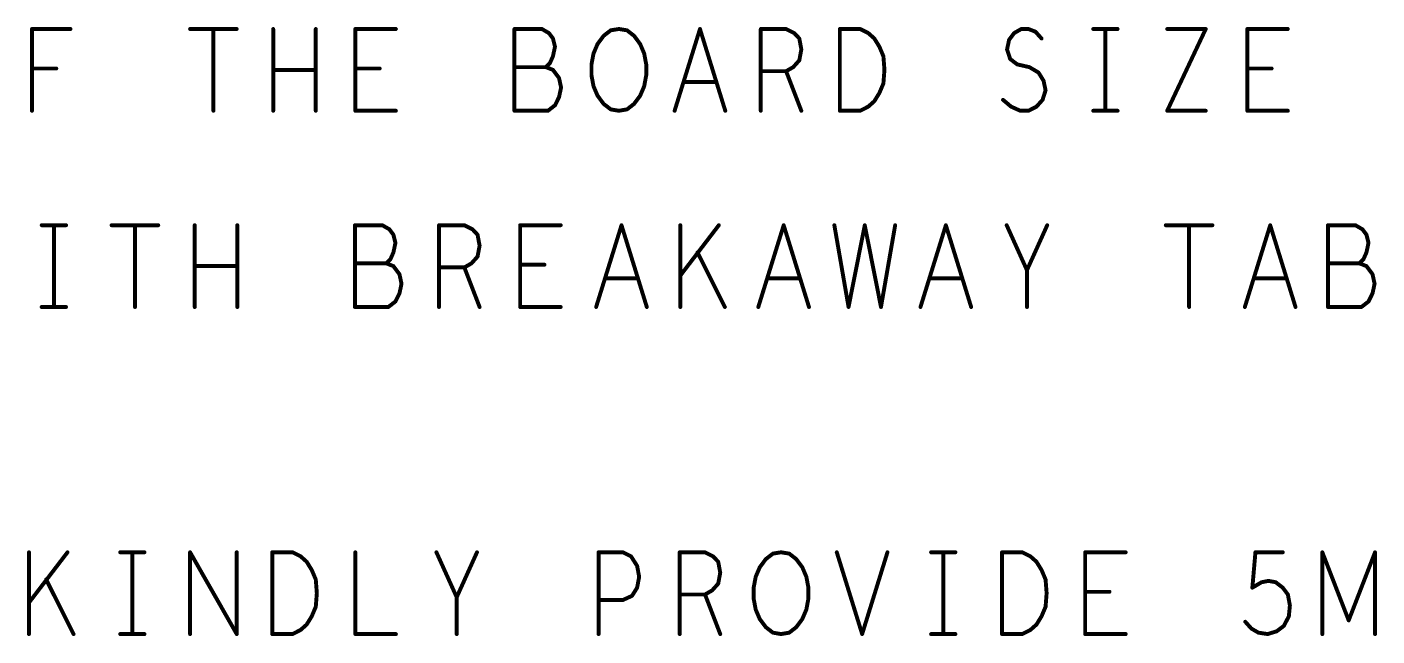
# Model space of a CAD drawing. Extents: x -18 to 16.1, y -6.6 to 15.5.
# Drawn here: x -15.821 to -13.756, y 6.925 to 7.856 of the extents above; entities that cross this region are included whole.
import ezdxf

# ---------------------------------------------------------------- set-up
doc = ezdxf.new("R2010")
doc.units = 0
doc.layers.get('0').update_dxf_attribs({"linetype": 'CONTINUOUS'})
doc.layers.add('FAB', color=13, linetype='CONTINUOUS')

# ---------------------------------------------------------------- blocks, each defined once
blk = doc.blocks.new('ROUND_1')
at = {"const_width": 0.003}
blk.add_lwpolyline([(-0.0015, 0, 1), (0.0015, 0, 1)], format="xyb", close=True, dxfattribs=at)

msp = doc.modelspace()

# ---------------------------------------------------------------- linework, layer by layer
at = {"layer": 'FAB', "const_width": 0.006}
for points in [[(-15.8129, 7.7277), (-15.8129, 7.8527)], [(-15.8129, 7.8527), (-15.754, 7.8527)], [(-15.5711, 7.8527), (-15.4998, 7.8527)], [(-15.5354, 7.8527), (-15.5354, 7.7277)], [(-15.444, 7.7277), (-15.444, 7.8527)], [(-15.3789, 7.8527), (-15.3789, 7.7277)], [(-15.3184, 7.7277), (-15.3184, 7.8527)], [(-15.3184, 7.8527), (-15.2564, 7.8527)], [(-15.0332, 7.8527), (-15.0751, 7.8527)], [(-15.0751, 7.8527), (-15.0751, 7.7277)], [(-15.0224, 7.8465), (-15.0332, 7.8527)], [(-15.0162, 7.8382), (-15.0224, 7.8465)], [(-14.948, 7.8298), (-14.9387, 7.8423)], [(-14.9387, 7.8423), (-14.9278, 7.8507)], [(-14.9278, 7.8507), (-14.9154, 7.8527)], [(-14.9154, 7.8527), (-14.903, 7.8507)], [(-14.903, 7.8507), (-14.8922, 7.8423)], [(-14.8922, 7.8423), (-14.8829, 7.8298)], [(-14.8302, 7.7277), (-14.7914, 7.8527)], [(-14.7914, 7.8527), (-14.7527, 7.7277)], [(-14.6984, 7.7277), (-14.6984, 7.8527)], [(-14.6984, 7.8527), (-14.6597, 7.8527)], [(-14.6597, 7.8527), (-14.6473, 7.8465)], [(-14.6473, 7.8465), (-14.6395, 7.8382)], [(-14.5775, 7.7277), (-14.5775, 7.8527)], [(-14.5775, 7.8527), (-14.5465, 7.8527)], [(-14.5465, 7.8527), (-14.5341, 7.8465)], [(-14.5341, 7.8465), (-14.5248, 7.8382)], [(-14.3187, 7.8361), (-14.3109, 7.8465)], [(-14.3109, 7.8465), (-14.3001, 7.8527)], [(-14.3001, 7.8527), (-14.2892, 7.8527)], [(-14.2892, 7.8527), (-14.2784, 7.8486)], [(-14.2784, 7.8486), (-14.2691, 7.8382)], [(-14.19, 7.8527), (-14.1528, 7.8527)], [(-14.1714, 7.8527), (-14.1714, 7.7277)], [(-14.0769, 7.8527), (-14.018, 7.8527)], [(-14.018, 7.8527), (-14.0769, 7.7277)], [(-13.9544, 7.7277), (-13.9544, 7.8527)], [(-13.9544, 7.8527), (-13.8924, 7.8527)], [(-15.0131, 7.8257), (-15.0162, 7.8382)], [(-15.0162, 7.8111), (-15.0131, 7.8257)], [(-14.9542, 7.8152), (-14.948, 7.8298)], [(-14.8829, 7.8298), (-14.8767, 7.8152)], [(-14.6395, 7.8382), (-14.6364, 7.8215)], [(-14.6364, 7.8215), (-14.6395, 7.8048)], [(-14.5248, 7.8382), (-14.5171, 7.8257)], [(-14.5171, 7.8257), (-14.5109, 7.8111)], [(-14.3218, 7.8215), (-14.3187, 7.8361)], [(-14.3171, 7.8069), (-14.3218, 7.8215)], [(-15.027, 7.7944), (-15.0208, 7.8007)], [(-15.0208, 7.8007), (-15.0162, 7.8111)], [(-14.9573, 7.7986), (-14.9542, 7.8152)], [(-14.8767, 7.8152), (-14.8736, 7.7986)], [(-14.6395, 7.8048), (-14.6488, 7.7944)], [(-14.5109, 7.8111), (-14.5093, 7.7902)], [(-14.3063, 7.7986), (-14.3171, 7.8069)], [(-15.7757, 7.7923), (-15.8129, 7.7923)], [(-15.3789, 7.7902), (-15.444, 7.7902)], [(-15.2812, 7.7923), (-15.3184, 7.7923)], [(-15.027, 7.7944), (-15.0751, 7.7944)], [(-15.0162, 7.7902), (-15.027, 7.7944)], [(-15.0069, 7.7777), (-15.0162, 7.7902)], [(-14.9573, 7.7819), (-14.9573, 7.7986)], [(-14.9542, 7.7652), (-14.9573, 7.7819)], [(-14.8736, 7.7819), (-14.8767, 7.7652)], [(-14.8736, 7.7986), (-14.8736, 7.7819)], [(-14.6597, 7.7882), (-14.6984, 7.7882)], [(-14.6488, 7.7944), (-14.6597, 7.7882)], [(-14.6597, 7.7882), (-14.6364, 7.7277)], [(-14.5093, 7.7902), (-14.5109, 7.7694)], [(-14.2877, 7.7944), (-14.3063, 7.7986)], [(-14.2737, 7.7861), (-14.2877, 7.7944)], [(-14.266, 7.7736), (-14.2737, 7.7861)], [(-13.9172, 7.7923), (-13.9544, 7.7923)], [(-15.0038, 7.7632), (-15.0069, 7.7777)], [(-15.0069, 7.7486), (-15.0038, 7.7632)], [(-14.948, 7.7507), (-14.9542, 7.7652)], [(-14.8767, 7.7652), (-14.8829, 7.7507)], [(-14.7666, 7.7715), (-14.8162, 7.7715)], [(-14.5109, 7.7694), (-14.5171, 7.7548)], [(-14.2629, 7.759), (-14.266, 7.7736)], [(-15.0131, 7.7361), (-15.0069, 7.7486)], [(-14.9387, 7.7382), (-14.948, 7.7507)], [(-14.8829, 7.7507), (-14.8922, 7.7382)], [(-14.5248, 7.7423), (-14.5341, 7.734)], [(-14.5171, 7.7548), (-14.5248, 7.7423)], [(-14.328, 7.7444), (-14.3156, 7.734)], [(-14.2768, 7.734), (-14.2675, 7.7444)], [(-14.2675, 7.7444), (-14.2629, 7.759)], [(-15.2564, 7.7277), (-15.3184, 7.7277)], [(-15.0751, 7.7277), (-15.0239, 7.7277)], [(-15.0239, 7.7277), (-15.0131, 7.7361)], [(-14.9278, 7.7298), (-14.9387, 7.7382)], [(-14.9154, 7.7277), (-14.9278, 7.7298)], [(-14.903, 7.7298), (-14.9154, 7.7277)], [(-14.8922, 7.7382), (-14.903, 7.7298)], [(-14.5465, 7.7277), (-14.5775, 7.7277)], [(-14.5341, 7.734), (-14.5465, 7.7277)], [(-14.3156, 7.734), (-14.3016, 7.7277)], [(-14.3016, 7.7277), (-14.2892, 7.7277)], [(-14.2892, 7.7277), (-14.2768, 7.734)], [(-14.19, 7.7277), (-14.1528, 7.7277)], [(-14.0769, 7.7277), (-14.018, 7.7277)], [(-13.8924, 7.7277), (-13.9544, 7.7277)], [(-15.798, 7.5527), (-15.7608, 7.5527)], [(-15.7794, 7.5527), (-15.7794, 7.4277)], [(-15.6911, 7.5527), (-15.6198, 7.5527)], [(-15.6554, 7.5527), (-15.6554, 7.4277)], [(-15.564, 7.4277), (-15.564, 7.5527)], [(-15.4989, 7.5527), (-15.4989, 7.4277)], [(-15.2772, 7.5527), (-15.3191, 7.5527)], [(-15.3191, 7.5527), (-15.3191, 7.4277)], [(-15.2664, 7.5465), (-15.2772, 7.5527)], [(-15.1904, 7.4277), (-15.1904, 7.5527)], [(-15.1904, 7.5527), (-15.1517, 7.5527)], [(-15.1517, 7.5527), (-15.1393, 7.5465)], [(-15.0664, 7.4277), (-15.0664, 7.5527)], [(-15.0664, 7.5527), (-15.0044, 7.5527)], [(-14.9502, 7.4277), (-14.9114, 7.5527)], [(-14.9114, 7.5527), (-14.8727, 7.4277)], [(-14.8215, 7.4277), (-14.8215, 7.5527)], [(-14.7626, 7.5527), (-14.8215, 7.4757)], [(-14.7022, 7.4277), (-14.6634, 7.5527)], [(-14.6634, 7.5527), (-14.6247, 7.4277)], [(-14.5859, 7.5527), (-14.5642, 7.4277)], [(-14.5642, 7.4277), (-14.5394, 7.5527)], [(-14.5394, 7.5527), (-14.5146, 7.4277)], [(-14.5146, 7.4277), (-14.4929, 7.5527)], [(-14.4542, 7.4277), (-14.4154, 7.5527)], [(-14.4154, 7.5527), (-14.3767, 7.4277)], [(-14.2914, 7.484), (-14.3224, 7.5527)], [(-14.2604, 7.5527), (-14.2914, 7.484)], [(-14.0791, 7.5527), (-14.0078, 7.5527)], [(-14.0434, 7.5527), (-14.0434, 7.4277)], [(-13.9582, 7.4277), (-13.9194, 7.5527)], [(-13.9194, 7.5527), (-13.8807, 7.4277)], [(-13.7892, 7.5527), (-13.8311, 7.5527)], [(-13.8311, 7.5527), (-13.8311, 7.4277)], [(-13.7784, 7.5465), (-13.7892, 7.5527)], [(-15.2602, 7.5382), (-15.2664, 7.5465)], [(-15.2571, 7.5257), (-15.2602, 7.5382)], [(-15.1393, 7.5465), (-15.1315, 7.5382)], [(-15.1315, 7.5382), (-15.1284, 7.5215)], [(-13.7722, 7.5382), (-13.7784, 7.5465)], [(-13.7691, 7.5257), (-13.7722, 7.5382)], [(-15.2602, 7.5111), (-15.2571, 7.5257)], [(-15.1284, 7.5215), (-15.1315, 7.5048)], [(-13.7722, 7.5111), (-13.7691, 7.5257)], [(-15.271, 7.4944), (-15.3191, 7.4944)], [(-15.271, 7.4944), (-15.2648, 7.5007)], [(-15.2602, 7.4902), (-15.271, 7.4944)], [(-15.2648, 7.5007), (-15.2602, 7.5111)], [(-15.1408, 7.4944), (-15.1517, 7.4882)], [(-15.1315, 7.5048), (-15.1408, 7.4944)], [(-15.0292, 7.4923), (-15.0664, 7.4923)], [(-14.7533, 7.4277), (-14.7952, 7.5111)], [(-13.783, 7.4944), (-13.8311, 7.4944)], [(-13.783, 7.4944), (-13.7768, 7.5007)], [(-13.7722, 7.4902), (-13.783, 7.4944)], [(-13.7768, 7.5007), (-13.7722, 7.5111)], [(-15.4989, 7.4902), (-15.564, 7.4902)], [(-15.2509, 7.4777), (-15.2602, 7.4902)], [(-15.2478, 7.4632), (-15.2509, 7.4777)], [(-15.1517, 7.4882), (-15.1904, 7.4882)], [(-15.1517, 7.4882), (-15.1284, 7.4277)], [(-14.8866, 7.4715), (-14.9362, 7.4715)], [(-14.6386, 7.4715), (-14.6882, 7.4715)], [(-14.3906, 7.4715), (-14.4402, 7.4715)], [(-14.2914, 7.4277), (-14.2914, 7.484)], [(-13.8946, 7.4715), (-13.9442, 7.4715)], [(-13.7629, 7.4777), (-13.7722, 7.4902)], [(-13.7598, 7.4632), (-13.7629, 7.4777)], [(-15.2509, 7.4486), (-15.2478, 7.4632)], [(-13.7629, 7.4486), (-13.7598, 7.4632)], [(-15.2679, 7.4277), (-15.2571, 7.4361)], [(-15.2571, 7.4361), (-15.2509, 7.4486)], [(-13.7799, 7.4277), (-13.7691, 7.4361)], [(-13.7691, 7.4361), (-13.7629, 7.4486)], [(-15.798, 7.4277), (-15.7608, 7.4277)], [(-15.3191, 7.4277), (-15.2679, 7.4277)], [(-15.0044, 7.4277), (-15.0664, 7.4277)], [(-13.8311, 7.4277), (-13.7799, 7.4277)], [(-15.8175, 6.9277), (-15.8175, 7.0527)], [(-15.7586, 7.0527), (-15.8175, 6.9757)], [(-15.678, 7.0527), (-15.6408, 7.0527)], [(-15.6594, 7.0527), (-15.6594, 6.9277)], [(-15.5711, 6.9277), (-15.5711, 7.0527)], [(-15.5711, 7.0527), (-15.4998, 6.9277)], [(-15.4998, 6.9277), (-15.4998, 7.0527)], [(-15.4455, 6.9277), (-15.4455, 7.0527)], [(-15.4455, 7.0527), (-15.4145, 7.0527)], [(-15.4145, 7.0527), (-15.4021, 7.0465)], [(-15.4021, 7.0465), (-15.3928, 7.0382)], [(-15.3928, 7.0382), (-15.3851, 7.0257)], [(-15.3184, 7.0527), (-15.3184, 6.9277)], [(-15.1634, 6.984), (-15.1944, 7.0527)], [(-15.1324, 7.0527), (-15.1634, 6.984)], [(-14.9464, 6.9277), (-14.9464, 7.0527)], [(-14.9464, 7.0527), (-14.9092, 7.0527)], [(-14.9092, 7.0527), (-14.8968, 7.0465)], [(-14.8968, 7.0465), (-14.8875, 7.0319)], [(-14.8224, 6.9277), (-14.8224, 7.0527)], [(-14.8224, 7.0527), (-14.7837, 7.0527)], [(-14.7837, 7.0527), (-14.7713, 7.0465)], [(-14.7713, 7.0465), (-14.7635, 7.0382)], [(-14.7635, 7.0382), (-14.7604, 7.0215)], [(-14.7, 7.0298), (-14.6907, 7.0423)], [(-14.6907, 7.0423), (-14.6798, 7.0507)], [(-14.6798, 7.0507), (-14.6674, 7.0527)], [(-14.6674, 7.0527), (-14.655, 7.0507)], [(-14.655, 7.0507), (-14.6442, 7.0423)], [(-14.6442, 7.0423), (-14.6349, 7.0298)], [(-14.5822, 7.0527), (-14.5434, 6.9277)], [(-14.5434, 6.9277), (-14.5047, 7.0527)], [(-14.438, 7.0527), (-14.4008, 7.0527)], [(-14.4194, 7.0527), (-14.4194, 6.9277)], [(-14.3295, 6.9277), (-14.3295, 7.0527)], [(-14.3295, 7.0527), (-14.2985, 7.0527)], [(-14.2985, 7.0527), (-14.2861, 7.0465)], [(-14.2861, 7.0465), (-14.2768, 7.0382)], [(-14.2768, 7.0382), (-14.2691, 7.0257)], [(-14.2024, 6.9277), (-14.2024, 7.0527)], [(-14.2024, 7.0527), (-14.1404, 7.0527)], [(-13.9467, 6.9986), (-13.942, 7.0527)], [(-13.942, 7.0527), (-13.9002, 7.0527)], [(-13.8397, 6.9277), (-13.8397, 7.0527)], [(-13.8397, 7.0527), (-13.7994, 6.9486)], [(-13.7994, 6.9486), (-13.7591, 7.0527)], [(-13.7591, 7.0527), (-13.7591, 6.9277)], [(-15.3851, 7.0257), (-15.3789, 7.0111)], [(-14.8875, 7.0319), (-14.8844, 7.0152)], [(-14.7604, 7.0215), (-14.7635, 7.0048)], [(-14.7062, 7.0152), (-14.7, 7.0298)], [(-14.6349, 7.0298), (-14.6287, 7.0152)], [(-14.2691, 7.0257), (-14.2629, 7.0111)], [(-15.7493, 6.9277), (-15.7912, 7.0111)], [(-15.3789, 7.0111), (-15.3773, 6.9902)], [(-14.8875, 6.9986), (-14.8953, 6.9861)], [(-14.8844, 7.0152), (-14.8875, 6.9986)], [(-14.7635, 7.0048), (-14.7728, 6.9944)], [(-14.7093, 6.9986), (-14.7062, 7.0152)], [(-14.7093, 6.9819), (-14.7093, 6.9986)], [(-14.6287, 7.0152), (-14.6256, 6.9986)], [(-14.6256, 6.9986), (-14.6256, 6.9819)], [(-14.2629, 7.0111), (-14.2613, 6.9902)], [(-13.9327, 7.0069), (-13.9467, 6.9986)], [(-13.9219, 7.009), (-13.9327, 7.0069)], [(-13.911, 7.0069), (-13.9219, 7.009)], [(-13.9002, 6.9986), (-13.911, 7.0069)], [(-13.8924, 6.9882), (-13.9002, 6.9986)], [(-15.3773, 6.9902), (-15.3789, 6.9694)], [(-15.1634, 6.9277), (-15.1634, 6.984)], [(-14.9092, 6.9798), (-14.9464, 6.9798)], [(-14.8953, 6.9861), (-14.9092, 6.9798)], [(-14.7837, 6.9882), (-14.8224, 6.9882)], [(-14.7728, 6.9944), (-14.7837, 6.9882)], [(-14.7837, 6.9882), (-14.7604, 6.9277)], [(-14.7062, 6.9652), (-14.7093, 6.9819)], [(-14.6256, 6.9819), (-14.6287, 6.9652)], [(-14.2613, 6.9902), (-14.2629, 6.9694)], [(-14.1652, 6.9923), (-14.2024, 6.9923)], [(-13.8893, 6.9715), (-13.8924, 6.9882)], [(-15.3851, 6.9548), (-15.3928, 6.9423)], [(-15.3789, 6.9694), (-15.3851, 6.9548)], [(-14.7, 6.9507), (-14.7062, 6.9652)], [(-14.6287, 6.9652), (-14.6349, 6.9507)], [(-14.2691, 6.9548), (-14.2768, 6.9423)], [(-14.2629, 6.9694), (-14.2691, 6.9548)], [(-13.8986, 6.9402), (-13.8909, 6.9548)], [(-13.8909, 6.9548), (-13.8893, 6.9715)], [(-15.4021, 6.934), (-15.4145, 6.9277)], [(-15.3928, 6.9423), (-15.4021, 6.934)], [(-14.6907, 6.9382), (-14.7, 6.9507)], [(-14.6798, 6.9298), (-14.6907, 6.9382)], [(-14.6442, 6.9382), (-14.655, 6.9298)], [(-14.6349, 6.9507), (-14.6442, 6.9382)], [(-14.2861, 6.934), (-14.2985, 6.9277)], [(-14.2768, 6.9423), (-14.2861, 6.934)], [(-13.9575, 6.9465), (-13.9482, 6.9361)], [(-13.9482, 6.9361), (-13.9374, 6.9298)], [(-13.9095, 6.9319), (-13.8986, 6.9402)], [(-15.678, 6.9277), (-15.6408, 6.9277)], [(-15.4145, 6.9277), (-15.4455, 6.9277)], [(-15.3184, 6.9277), (-15.2564, 6.9277)], [(-14.6674, 6.9277), (-14.6798, 6.9298)], [(-14.655, 6.9298), (-14.6674, 6.9277)], [(-14.438, 6.9277), (-14.4008, 6.9277)], [(-14.2985, 6.9277), (-14.3295, 6.9277)], [(-14.1404, 6.9277), (-14.2024, 6.9277)], [(-13.9374, 6.9298), (-13.9234, 6.9277)], [(-13.9234, 6.9277), (-13.9095, 6.9319)]]:
    msp.add_lwpolyline(points, dxfattribs=at)

# ---------------------------------------------------------------- block references
at = {"layer": 'FAB'}
for p in [(-15.8129, 7.8527), (-15.8129, 7.8527), (-15.754, 7.8527), (-15.5711, 7.8527), (-15.5354, 7.8527), (-15.4998, 7.8527), (-15.444, 7.8527), (-15.3789, 7.8527), (-15.3184, 7.8527), (-15.3184, 7.8527), (-15.2564, 7.8527), (-15.0751, 7.8527), (-15.0751, 7.8527), (-15.0332, 7.8527), (-15.0332, 7.8527), (-15.0224, 7.8465), (-15.0224, 7.8465), (-14.9387, 7.8423), (-14.9387, 7.8423), (-14.9278, 7.8507), (-14.9278, 7.8507), (-14.9154, 7.8527), (-14.9154, 7.8527), (-14.903, 7.8507), (-14.903, 7.8507), (-14.8922, 7.8423), (-14.8922, 7.8423), (-14.7914, 7.8527), (-14.7914, 7.8527), (-14.6984, 7.8527), (-14.6984, 7.8527), (-14.6597, 7.8527), (-14.6597, 7.8527), (-14.6473, 7.8465), (-14.6473, 7.8465), (-14.5775, 7.8527), (-14.5775, 7.8527), (-14.5465, 7.8527), (-14.5465, 7.8527), (-14.5341, 7.8465), (-14.5341, 7.8465), (-14.3109, 7.8465), (-14.3109, 7.8465), (-14.3001, 7.8527), (-14.3001, 7.8527), (-14.2892, 7.8527), (-14.2892, 7.8527), (-14.2784, 7.8486), (-14.2784, 7.8486), (-14.19, 7.8527), (-14.1714, 7.8527), (-14.1528, 7.8527), (-14.0769, 7.8527), (-14.018, 7.8527), (-14.018, 7.8527), (-13.9544, 7.8527), (-13.9544, 7.8527), (-13.8924, 7.8527), (-15.0162, 7.8382), (-15.0162, 7.8382), (-15.0131, 7.8257), (-15.0131, 7.8257), (-14.948, 7.8298), (-14.948, 7.8298), (-14.8829, 7.8298), (-14.8829, 7.8298), (-14.6395, 7.8382), (-14.6395, 7.8382), (-14.6364, 7.8215), (-14.6364, 7.8215), (-14.5248, 7.8382), (-14.5248, 7.8382), (-14.5171, 7.8257), (-14.5171, 7.8257), (-14.3218, 7.8215), (-14.3218, 7.8215), (-14.3187, 7.8361), (-14.3187, 7.8361), (-14.2691, 7.8382), (-15.0208, 7.8007), (-15.0208, 7.8007), (-15.0162, 7.8111), (-15.0162, 7.8111), (-14.9542, 7.8152), (-14.9542, 7.8152), (-14.8767, 7.8152), (-14.8767, 7.8152), (-14.6395, 7.8048), (-14.6395, 7.8048), (-14.5109, 7.8111), (-14.5109, 7.8111), (-14.3171, 7.8069), (-14.3171, 7.8069), (-15.8129, 7.7923), (-15.7757, 7.7923), (-15.444, 7.7902), (-15.3789, 7.7902), (-15.3184, 7.7923), (-15.2812, 7.7923), (-15.0751, 7.7944), (-15.027, 7.7944), (-15.027, 7.7944), (-15.027, 7.7944), (-15.0162, 7.7902), (-15.0162, 7.7902), (-14.9573, 7.7986), (-14.9573, 7.7986), (-14.9573, 7.7819), (-14.9573, 7.7819), (-14.8736, 7.7986), (-14.8736, 7.7986), (-14.8736, 7.7819), (-14.8736, 7.7819), (-14.6984, 7.7882), (-14.6597, 7.7882), (-14.6597, 7.7882), (-14.6597, 7.7882), (-14.6488, 7.7944), (-14.6488, 7.7944), (-14.5093, 7.7902), (-14.5093, 7.7902), (-14.3063, 7.7986), (-14.3063, 7.7986), (-14.2877, 7.7944), (-14.2877, 7.7944), (-14.2737, 7.7861), (-14.2737, 7.7861), (-13.9544, 7.7923), (-13.9172, 7.7923), (-15.0069, 7.7777), (-15.0069, 7.7777), (-15.0038, 7.7632), (-15.0038, 7.7632), (-14.9542, 7.7652), (-14.9542, 7.7652), (-14.8767, 7.7652), (-14.8767, 7.7652), (-14.8162, 7.7715), (-14.7666, 7.7715), (-14.5109, 7.7694), (-14.5109, 7.7694), (-14.266, 7.7736), (-14.266, 7.7736), (-15.0069, 7.7486), (-15.0069, 7.7486), (-14.948, 7.7507), (-14.948, 7.7507), (-14.8829, 7.7507), (-14.8829, 7.7507), (-14.5248, 7.7423), (-14.5248, 7.7423), (-14.5171, 7.7548), (-14.5171, 7.7548), (-14.328, 7.7444), (-14.2675, 7.7444), (-14.2675, 7.7444), (-14.2629, 7.759), (-14.2629, 7.759), (-15.8129, 7.7277), (-15.5354, 7.7277), (-15.444, 7.7277), (-15.3789, 7.7277), (-15.3184, 7.7277), (-15.3184, 7.7277), (-15.2564, 7.7277), (-15.0751, 7.7277), (-15.0751, 7.7277), (-15.0239, 7.7277), (-15.0239, 7.7277), (-15.0131, 7.7361), (-15.0131, 7.7361), (-14.9387, 7.7382), (-14.9387, 7.7382), (-14.9278, 7.7298), (-14.9278, 7.7298), (-14.9154, 7.7277), (-14.9154, 7.7277), (-14.903, 7.7298), (-14.903, 7.7298), (-14.8922, 7.7382), (-14.8922, 7.7382), (-14.8302, 7.7277), (-14.7527, 7.7277), (-14.6984, 7.7277), (-14.6364, 7.7277), (-14.5775, 7.7277), (-14.5775, 7.7277), (-14.5465, 7.7277), (-14.5465, 7.7277), (-14.5341, 7.734), (-14.5341, 7.734), (-14.3156, 7.734), (-14.3156, 7.734), (-14.3016, 7.7277), (-14.3016, 7.7277), (-14.2892, 7.7277), (-14.2892, 7.7277), (-14.2768, 7.734), (-14.2768, 7.734), (-14.19, 7.7277), (-14.1714, 7.7277), (-14.1528, 7.7277), (-14.0769, 7.7277), (-14.0769, 7.7277), (-14.018, 7.7277), (-13.9544, 7.7277), (-13.9544, 7.7277), (-13.8924, 7.7277), (-15.798, 7.5527), (-15.7794, 7.5527), (-15.7608, 7.5527), (-15.6911, 7.5527), (-15.6554, 7.5527), (-15.6198, 7.5527), (-15.564, 7.5527), (-15.4989, 7.5527), (-15.3191, 7.5527), (-15.3191, 7.5527), (-15.2772, 7.5527), (-15.2772, 7.5527), (-15.1904, 7.5527), (-15.1904, 7.5527), (-15.1517, 7.5527), (-15.1517, 7.5527), (-15.0664, 7.5527), (-15.0664, 7.5527), (-15.0044, 7.5527), (-14.9114, 7.5527), (-14.9114, 7.5527), (-14.8215, 7.5527), (-14.7626, 7.5527), (-14.6634, 7.5527), (-14.6634, 7.5527), (-14.5859, 7.5527), (-14.5394, 7.5527), (-14.5394, 7.5527), (-14.4929, 7.5527), (-14.4154, 7.5527), (-14.4154, 7.5527), (-14.3224, 7.5527), (-14.2604, 7.5527), (-14.0791, 7.5527), (-14.0434, 7.5527), (-14.0078, 7.5527), (-13.9194, 7.5527), (-13.9194, 7.5527), (-13.8311, 7.5527), (-13.8311, 7.5527), (-13.7892, 7.5527), (-13.7892, 7.5527), (-15.2664, 7.5465), (-15.2664, 7.5465), (-15.2602, 7.5382), (-15.2602, 7.5382), (-15.1393, 7.5465), (-15.1393, 7.5465), (-15.1315, 7.5382), (-15.1315, 7.5382), (-13.7784, 7.5465), (-13.7784, 7.5465), (-13.7722, 7.5382), (-13.7722, 7.5382), (-15.2571, 7.5257), (-15.2571, 7.5257), (-15.1284, 7.5215), (-15.1284, 7.5215), (-13.7691, 7.5257), (-13.7691, 7.5257), (-15.3191, 7.4944), (-15.271, 7.4944), (-15.271, 7.4944), (-15.271, 7.4944), (-15.2648, 7.5007), (-15.2648, 7.5007), (-15.2602, 7.5111), (-15.2602, 7.5111), (-15.1408, 7.4944), (-15.1408, 7.4944), (-15.1315, 7.5048), (-15.1315, 7.5048), (-15.0664, 7.4923), (-15.0292, 7.4923), (-14.7952, 7.5111), (-13.8311, 7.4944), (-13.783, 7.4944), (-13.783, 7.4944), (-13.783, 7.4944), (-13.7768, 7.5007), (-13.7768, 7.5007), (-13.7722, 7.5111), (-13.7722, 7.5111), (-15.564, 7.4902), (-15.4989, 7.4902), (-15.2602, 7.4902), (-15.2602, 7.4902), (-15.2509, 7.4777), (-15.2509, 7.4777), (-15.1904, 7.4882), (-15.1517, 7.4882), (-15.1517, 7.4882), (-15.1517, 7.4882), (-14.9362, 7.4715), (-14.8866, 7.4715), (-14.8215, 7.4757), (-14.6882, 7.4715), (-14.6386, 7.4715), (-14.4402, 7.4715), (-14.3906, 7.4715), (-14.2914, 7.484), (-14.2914, 7.484), (-14.2914, 7.484), (-13.9442, 7.4715), (-13.8946, 7.4715), (-13.7722, 7.4902), (-13.7722, 7.4902), (-13.7629, 7.4777), (-13.7629, 7.4777), (-15.2478, 7.4632), (-15.2478, 7.4632), (-13.7598, 7.4632), (-13.7598, 7.4632), (-15.2571, 7.4361), (-15.2571, 7.4361), (-15.2509, 7.4486), (-15.2509, 7.4486), (-13.7691, 7.4361), (-13.7691, 7.4361), (-13.7629, 7.4486), (-13.7629, 7.4486), (-15.798, 7.4277), (-15.7794, 7.4277), (-15.7608, 7.4277), (-15.6554, 7.4277), (-15.564, 7.4277), (-15.4989, 7.4277), (-15.3191, 7.4277), (-15.3191, 7.4277), (-15.2679, 7.4277), (-15.2679, 7.4277), (-15.1904, 7.4277), (-15.1284, 7.4277), (-15.0664, 7.4277), (-15.0664, 7.4277), (-15.0044, 7.4277), (-14.9502, 7.4277), (-14.8727, 7.4277), (-14.8215, 7.4277), (-14.7533, 7.4277), (-14.7022, 7.4277), (-14.6247, 7.4277), (-14.5642, 7.4277), (-14.5642, 7.4277), (-14.5146, 7.4277), (-14.5146, 7.4277), (-14.4542, 7.4277), (-14.3767, 7.4277), (-14.2914, 7.4277), (-14.0434, 7.4277), (-13.9582, 7.4277), (-13.8807, 7.4277), (-13.8311, 7.4277), (-13.8311, 7.4277), (-13.7799, 7.4277), (-13.7799, 7.4277), (-15.8175, 7.0527), (-15.7586, 7.0527), (-15.678, 7.0527), (-15.6594, 7.0527), (-15.6408, 7.0527), (-15.5711, 7.0527), (-15.5711, 7.0527), (-15.4998, 7.0527), (-15.4455, 7.0527), (-15.4455, 7.0527), (-15.4145, 7.0527), (-15.4145, 7.0527), (-15.4021, 7.0465), (-15.4021, 7.0465), (-15.3928, 7.0382), (-15.3928, 7.0382), (-15.3184, 7.0527), (-15.1944, 7.0527), (-15.1324, 7.0527), (-14.9464, 7.0527), (-14.9464, 7.0527), (-14.9092, 7.0527), (-14.9092, 7.0527), (-14.8968, 7.0465), (-14.8968, 7.0465), (-14.8224, 7.0527), (-14.8224, 7.0527), (-14.7837, 7.0527), (-14.7837, 7.0527), (-14.7713, 7.0465), (-14.7713, 7.0465), (-14.7635, 7.0382), (-14.7635, 7.0382), (-14.6907, 7.0423), (-14.6907, 7.0423), (-14.6798, 7.0507), (-14.6798, 7.0507), (-14.6674, 7.0527), (-14.6674, 7.0527), (-14.655, 7.0507), (-14.655, 7.0507), (-14.6442, 7.0423), (-14.6442, 7.0423), (-14.5822, 7.0527), (-14.5047, 7.0527), (-14.438, 7.0527), (-14.4194, 7.0527), (-14.4008, 7.0527), (-14.3295, 7.0527), (-14.3295, 7.0527), (-14.2985, 7.0527), (-14.2985, 7.0527), (-14.2861, 7.0465), (-14.2861, 7.0465), (-14.2768, 7.0382), (-14.2768, 7.0382), (-14.2024, 7.0527), (-14.2024, 7.0527), (-14.1404, 7.0527), (-13.942, 7.0527), (-13.942, 7.0527), (-13.9002, 7.0527), (-13.8397, 7.0527), (-13.8397, 7.0527), (-13.7591, 7.0527), (-13.7591, 7.0527), (-15.3851, 7.0257), (-15.3851, 7.0257), (-14.8875, 7.0319), (-14.8875, 7.0319), (-14.7604, 7.0215), (-14.7604, 7.0215), (-14.7, 7.0298), (-14.7, 7.0298), (-14.6349, 7.0298), (-14.6349, 7.0298), (-14.2691, 7.0257), (-14.2691, 7.0257), (-15.7912, 7.0111), (-15.3789, 7.0111), (-15.3789, 7.0111), (-14.8875, 6.9986), (-14.8875, 6.9986), (-14.8844, 7.0152), (-14.8844, 7.0152), (-14.7635, 7.0048), (-14.7635, 7.0048), (-14.7093, 6.9986), (-14.7093, 6.9986), (-14.7062, 7.0152), (-14.7062, 7.0152), (-14.6287, 7.0152), (-14.6287, 7.0152), (-14.6256, 6.9986), (-14.6256, 6.9986), (-14.2629, 7.0111), (-14.2629, 7.0111), (-13.9467, 6.9986), (-13.9467, 6.9986), (-13.9327, 7.0069), (-13.9327, 7.0069), (-13.9219, 7.009), (-13.9219, 7.009), (-13.911, 7.0069), (-13.911, 7.0069), (-13.9002, 6.9986), (-13.9002, 6.9986), (-15.8175, 6.9757), (-15.3773, 6.9902), (-15.3773, 6.9902), (-15.1634, 6.984), (-15.1634, 6.984), (-15.1634, 6.984), (-14.9464, 6.9798), (-14.9092, 6.9798), (-14.9092, 6.9798), (-14.8953, 6.9861), (-14.8953, 6.9861), (-14.8224, 6.9882), (-14.7837, 6.9882), (-14.7837, 6.9882), (-14.7837, 6.9882), (-14.7728, 6.9944), (-14.7728, 6.9944), (-14.7093, 6.9819), (-14.7093, 6.9819), (-14.6256, 6.9819), (-14.6256, 6.9819), (-14.2613, 6.9902), (-14.2613, 6.9902), (-14.2024, 6.9923), (-14.1652, 6.9923), (-13.8924, 6.9882), (-13.8924, 6.9882), (-15.3851, 6.9548), (-15.3851, 6.9548), (-15.3789, 6.9694), (-15.3789, 6.9694), (-14.7062, 6.9652), (-14.7062, 6.9652), (-14.6287, 6.9652), (-14.6287, 6.9652), (-14.2691, 6.9548), (-14.2691, 6.9548), (-14.2629, 6.9694), (-14.2629, 6.9694), (-13.8909, 6.9548), (-13.8909, 6.9548), (-13.8893, 6.9715), (-13.8893, 6.9715), (-15.4021, 6.934), (-15.4021, 6.934), (-15.3928, 6.9423), (-15.3928, 6.9423), (-14.7, 6.9507), (-14.7, 6.9507), (-14.6907, 6.9382), (-14.6907, 6.9382), (-14.6442, 6.9382), (-14.6442, 6.9382), (-14.6349, 6.9507), (-14.6349, 6.9507), (-14.2861, 6.934), (-14.2861, 6.934), (-14.2768, 6.9423), (-14.2768, 6.9423), (-13.9575, 6.9465), (-13.9482, 6.9361), (-13.9482, 6.9361), (-13.8986, 6.9402), (-13.8986, 6.9402), (-13.7994, 6.9486), (-13.7994, 6.9486), (-15.8175, 6.9277), (-15.7493, 6.9277), (-15.678, 6.9277), (-15.6594, 6.9277), (-15.6408, 6.9277), (-15.5711, 6.9277), (-15.4998, 6.9277), (-15.4998, 6.9277), (-15.4455, 6.9277), (-15.4455, 6.9277), (-15.4145, 6.9277), (-15.4145, 6.9277), (-15.3184, 6.9277), (-15.3184, 6.9277), (-15.2564, 6.9277), (-15.1634, 6.9277), (-14.9464, 6.9277), (-14.8224, 6.9277), (-14.7604, 6.9277), (-14.6798, 6.9298), (-14.6798, 6.9298), (-14.6674, 6.9277), (-14.6674, 6.9277), (-14.655, 6.9298), (-14.655, 6.9298), (-14.5434, 6.9277), (-14.5434, 6.9277), (-14.438, 6.9277), (-14.4194, 6.9277), (-14.4008, 6.9277), (-14.3295, 6.9277), (-14.3295, 6.9277), (-14.2985, 6.9277), (-14.2985, 6.9277), (-14.2024, 6.9277), (-14.2024, 6.9277), (-14.1404, 6.9277), (-13.9374, 6.9298), (-13.9374, 6.9298), (-13.9234, 6.9277), (-13.9234, 6.9277), (-13.9095, 6.9319), (-13.9095, 6.9319), (-13.8397, 6.9277), (-13.7591, 6.9277)]:
    msp.add_blockref('ROUND_1', p, dxfattribs=at)

doc.saveas('drawing.dxf')
